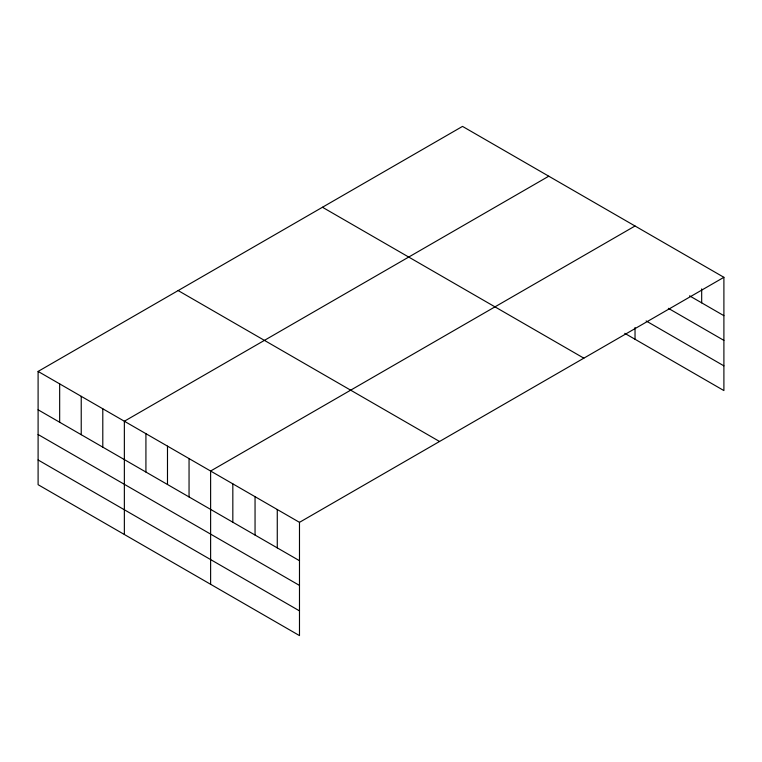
<?xml version="1.0" encoding="UTF-8"?>
<svg xmlns="http://www.w3.org/2000/svg" width="762" height="762" viewBox="0 0 762 762"><rect width="100%" height="100%" fill="white"/><g stroke="black" fill="none" stroke-linecap="round" stroke-linejoin="round"><path stroke-width="1.14" d="M723.9 277.311L462.515 126.397L38.1 371.427L38.1 484.689L299.485 635.603L299.485 522.341L723.9 277.311L723.9 390.573L624.764 333.327M548.773 176.203L124.358 421.234L124.358 534.495M635.032 226L210.617 471.03L210.617 584.292M689.562 295.847L723.9 315.678M668.36 308.324L723.9 340.385M646.138 320.954L723.9 365.855M322.459 207.254L583.844 358.169M178.156 290.57L439.541 441.484M38.1 371.427L299.485 522.341M38.1 409.794L299.485 560.708M38.1 434.511L299.485 585.426M38.1 459.972L299.485 610.886M701.678 288.893L701.678 302.847M635.032 327.489L635.032 339.261M277.273 509.511L277.273 547.878M255.051 496.691L255.051 535.048M232.829 483.86L232.829 522.227M189.052 458.581L189.052 496.948M167.488 446.132L167.488 484.499M145.923 433.683L145.923 472.049M102.794 408.784L102.794 447.142M81.229 396.335L81.229 434.692M59.665 383.877L59.665 422.243"/></g></svg>
